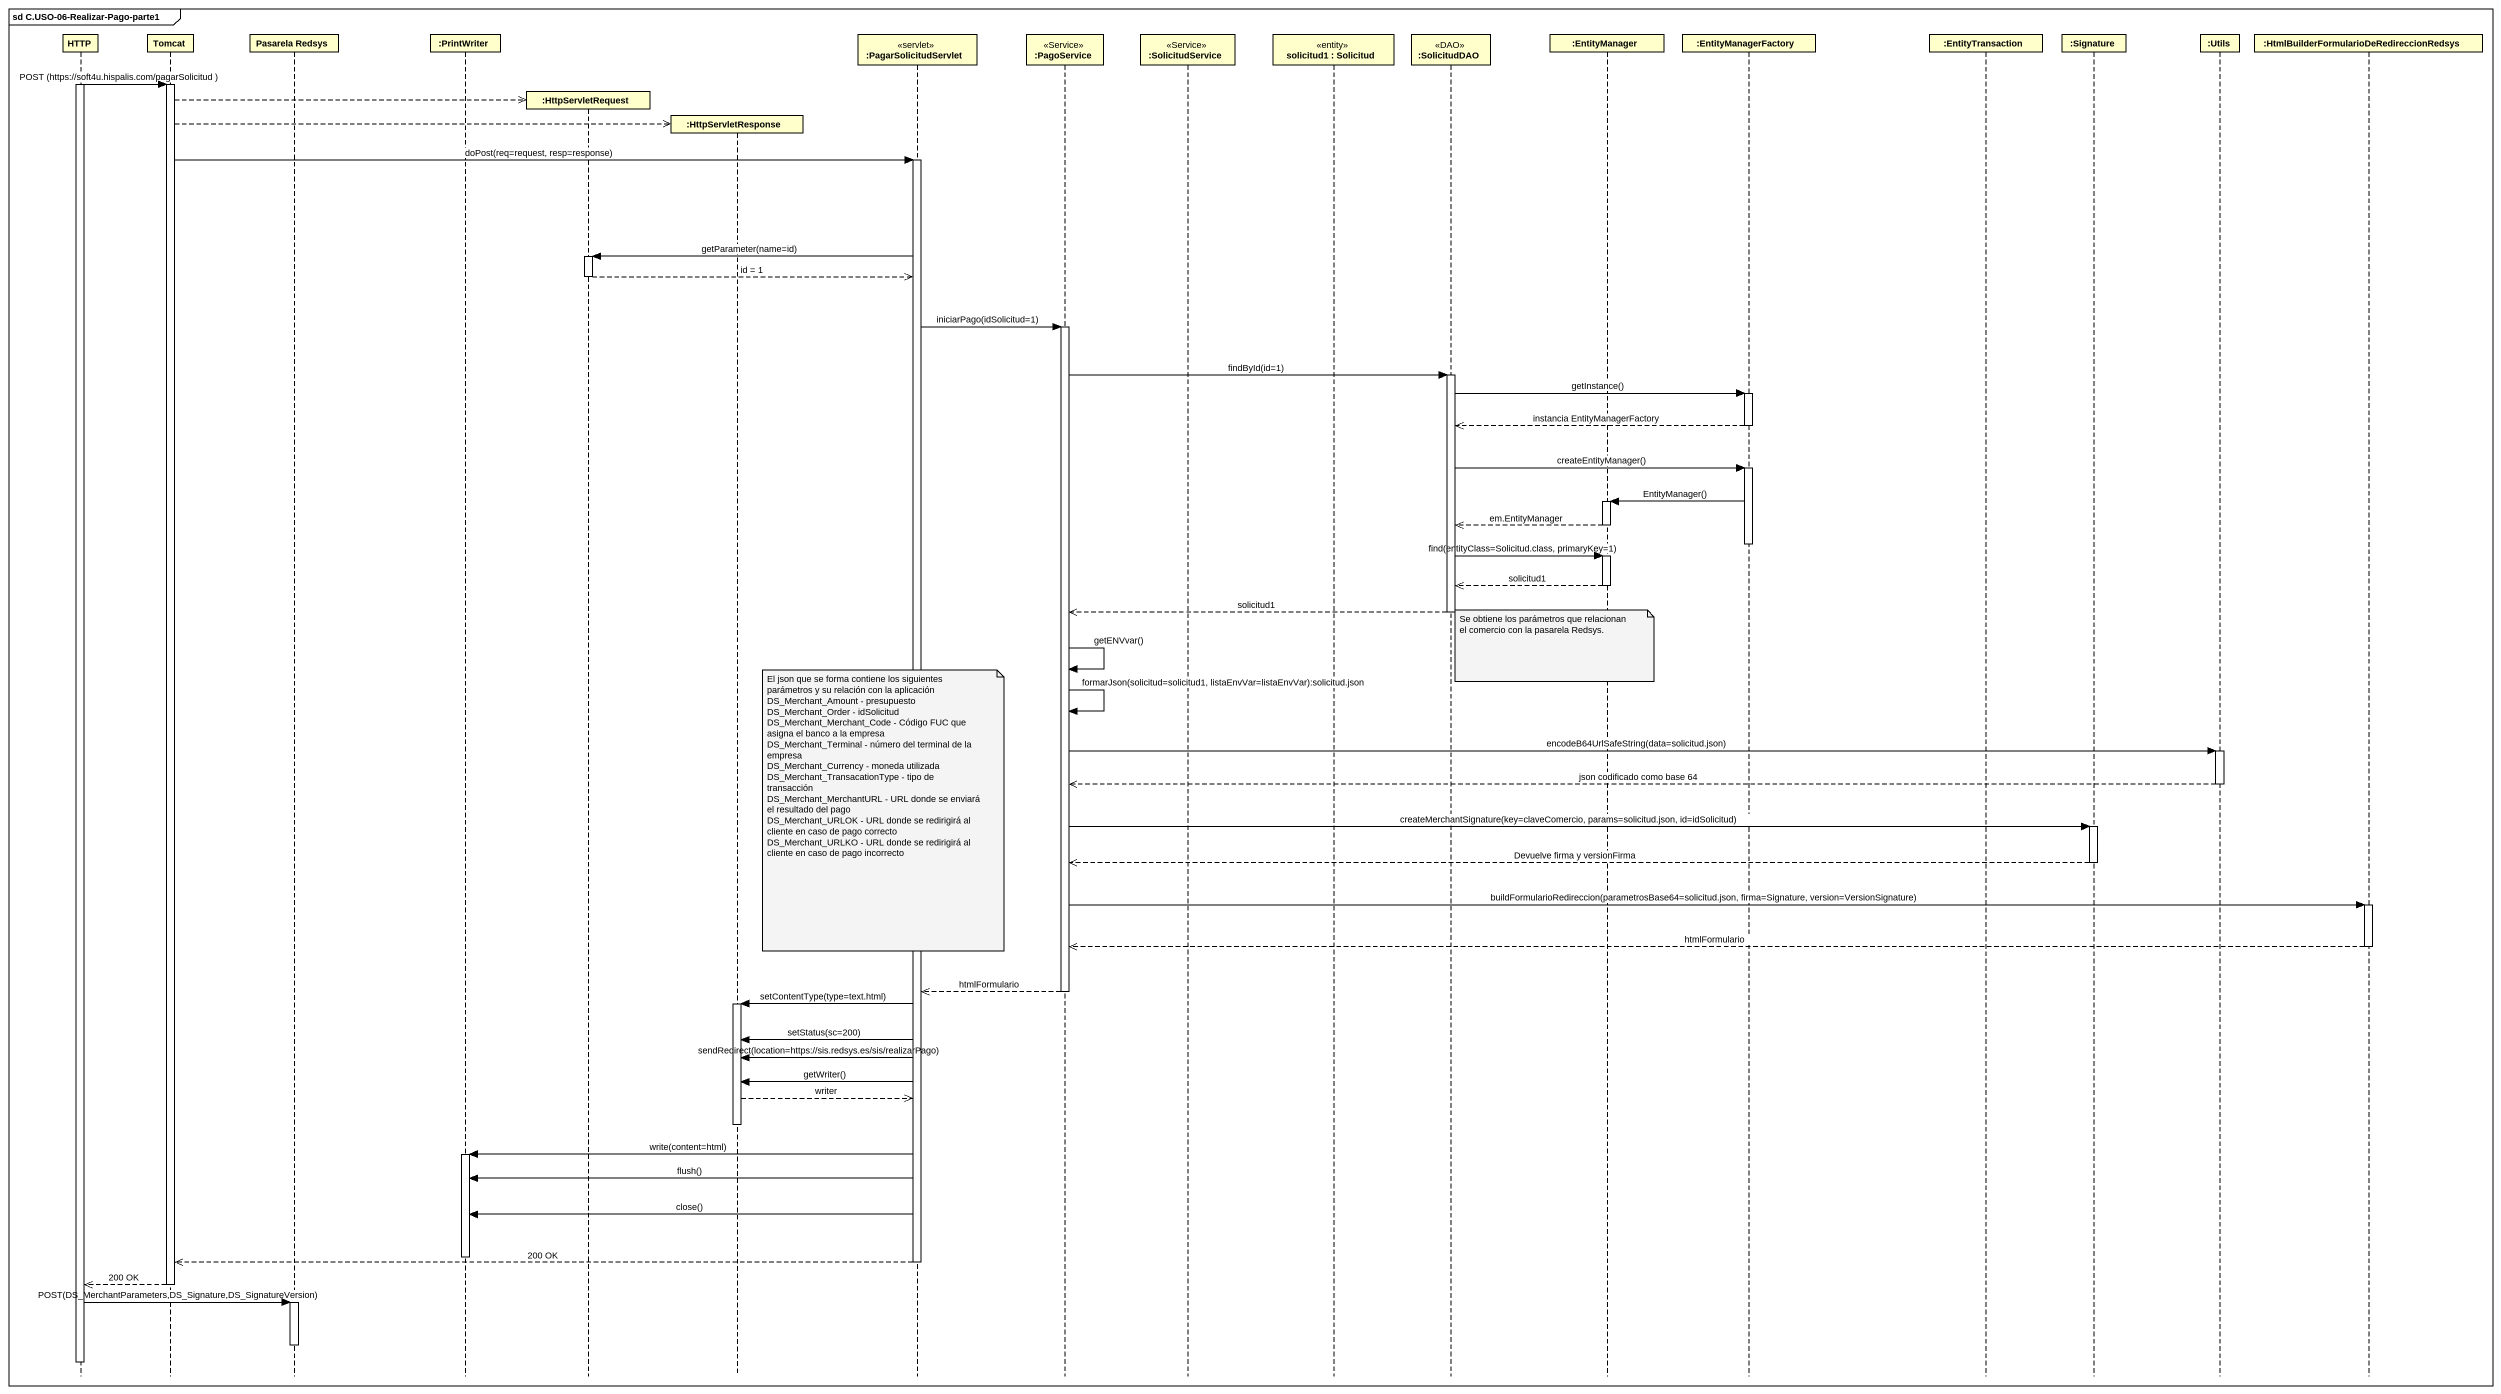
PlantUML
@startuml
mainframe sd C.USO-06-Realizar-Pago-parte1
hide footbox
participant HTTP
participant Tomcat
participant "Pasarela Redsys" as Pasarela_Redsys
participant ":PrintWriter" as PrintWriter
participant ":HttpServletRequest" as HttpServletRequest
participant ":HttpServletResponse" as HttpServletResponse
participant ":PagarSolicitudServlet" as PagarSolicitudServlet <<servlet>>
participant ":PagoService" as PagoService <<Service>>
participant ":SolicitudService" as SolicitudService <<Service>>
participant "solicitud1 : Solicitud" as solicitud1 <<entity>>
participant ":SolicitudDAO" as SolicitudDAO <<DAO>>
participant ":EntityManager" as EntityManager
participant ":EntityManagerFactory" as EntityManagerFactory
participant ":EntityTransaction" as EntityTransaction
participant ":Signature" as Signature
participant ":Utils" as Utils
participant ":HtmlBuilderFormularioDeRedireccionRedsys" as HtmlBuilderFormularioDeRedir

activate HTTP
HTTP -> Tomcat : POST (https://soft4u.hispalis.com/pagarSolicitud )
activate Tomcat
Tomcat -->> HttpServletRequest **
Tomcat -->> HttpServletResponse **
Tomcat -> PagarSolicitudServlet : doPost(req=request, resp=response)
activate PagarSolicitudServlet
PagarSolicitudServlet -> HttpServletRequest : getParameter(name=id)
activate HttpServletRequest
HttpServletRequest -->> PagarSolicitudServlet : id = 1
deactivate HttpServletRequest
PagarSolicitudServlet -> PagoService : iniciarPago(idSolicitud=1)
activate PagoService
PagoService -> SolicitudDAO : findById(id=1)
activate SolicitudDAO
SolicitudDAO -> EntityManagerFactory : getInstance()
activate EntityManagerFactory
EntityManagerFactory -->> SolicitudDAO : instancia EntityManagerFactory
deactivate EntityManagerFactory
SolicitudDAO -> EntityManagerFactory : createEntityManager()
activate EntityManagerFactory
EntityManagerFactory -> EntityManager : EntityManager()
activate EntityManager
EntityManager -->> SolicitudDAO : em.EntityManager
deactivate EntityManager
deactivate EntityManagerFactory
SolicitudDAO -> EntityManager : find(entityClass=Solicitud.class, primaryKey=1)
activate EntityManager
EntityManager -->> SolicitudDAO : solicitud1
deactivate EntityManager
SolicitudDAO -->> PagoService : solicitud1
deactivate SolicitudDAO
note over EntityManager : Se obtiene los parámetros que relacionan el comercio con la pasarela Redsys.
PagoService -> PagoService : getENVvar()
PagoService -> PagoService : formarJson(solicitud=solicitud1, listaEnvVar=listaEnvVar):solicitud.json
PagoService -> Utils : encodeB64UrlSafeString(data=solicitud.json)
activate Utils
Utils -->> PagoService : json codificado como base 64
deactivate Utils
note over PagarSolicitudServlet
  El json que se forma contiene los siguientes parámetros y su relación con la aplicación
  DS_Merchant_Amount - presupuesto
  DS_Merchant_Order - idSolicitud
  DS_Merchant_Merchant_Code - Código FUC que asigna el banco a la empresa
  DS_Merchant_Terminal - número del terminal de la empresa
  DS_Merchant_Currency - moneda utilizada
  DS_Merchant_TransacationType - tipo de transacción
  DS_Merchant_MerchantURL - URL donde se enviará el resultado del pago
  DS_Merchant_URLOK - URL donde se redirigirá al cliente en caso de pago correcto
  DS_Merchant_URLKO - URL donde se redirigirá al cliente en caso de pago incorrecto
end note
PagoService -> Signature : createMerchantSignature(key=claveComercio, params=solicitud.json, id=idSolicitud)
activate Signature
Signature -->> PagoService : Devuelve firma y versionFirma
deactivate Signature
PagoService -> HtmlBuilderFormularioDeRedir : buildFormularioRedireccion(parametrosBase64=solicitud.json, firma=Signature, version=VersionSignature)
activate HtmlBuilderFormularioDeRedir
HtmlBuilderFormularioDeRedir -->> PagoService : htmlFormulario
deactivate HtmlBuilderFormularioDeRedir
PagoService -->> PagarSolicitudServlet : htmlFormulario
deactivate PagoService
PagarSolicitudServlet -> HttpServletResponse : setContentType(type=text.html)
activate HttpServletResponse
PagarSolicitudServlet -> HttpServletResponse : setStatus(sc=200)
PagarSolicitudServlet -> HttpServletResponse : sendRedirect(location=https://sis.redsys.es/sis/realizarPago)
PagarSolicitudServlet -> HttpServletResponse : getWriter()
HttpServletResponse -->> PagarSolicitudServlet : writer
deactivate HttpServletResponse
PagarSolicitudServlet -> PrintWriter : write(content=html)
activate PrintWriter
PagarSolicitudServlet -> PrintWriter : flush()
PagarSolicitudServlet -> PrintWriter : close()
deactivate PrintWriter
PagarSolicitudServlet -->> Tomcat : 200 OK
deactivate PagarSolicitudServlet
Tomcat -->> HTTP : 200 OK
deactivate Tomcat
HTTP -> Pasarela_Redsys : POST(DS_MerchantParameters,DS_Signature,DS_SignatureVersion)
activate Pasarela_Redsys
deactivate Pasarela_Redsys
deactivate HTTP
@enduml
